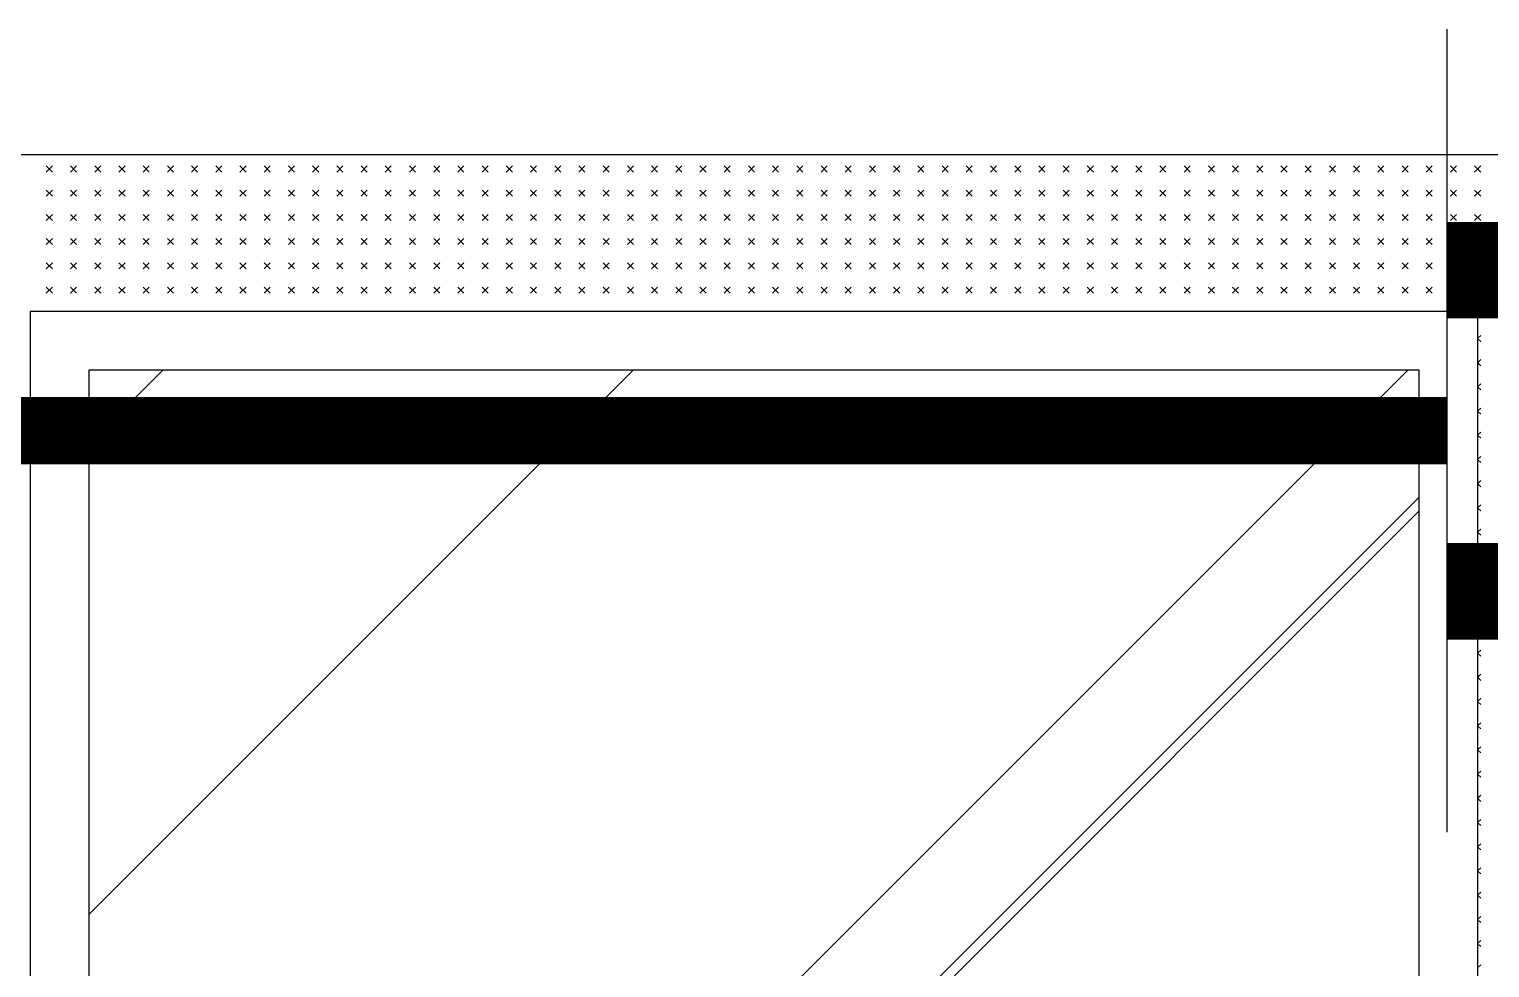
# Model space of a CAD drawing. Extents: x -6243262 to 3079315, y -2914302 to 172723.
# Drawn here: x -1780133 to -1779375, y -598340 to -597853 of the extents above; entities that cross this region are included whole.
import ezdxf

# ---------------------------------------------------------------- set-up
doc = ezdxf.new("R2010")
doc.units = 0
doc.header["$LTSCALE"] = 1000
for name, color, linetype in [('EQUIP-照明', 3, 'Continuous'), ('fur', 253, 'Continuous'), ('WIRE-照明', 1, 'Continuous')]:
    doc.layers.add(name, color=color, linetype=linetype)
doc.styles.get("Standard").update_dxf_attribs({"font": 'gbenor.shx', "bigfont": 'gbcbig.shx'})

# ---------------------------------------------------------------- blocks, each defined once
blk = doc.blocks.new('$plan$00002641')
at = {"layer": 'fur', "color": 0}
for p, q in [((1215.48, 394.96), (1212.34, 391.82)), ((1215.48, 391.82), (1212.34, 394.96)), ((1228.04, 394.96), (1224.9, 391.82)), ((1228.04, 391.82), (1224.9, 394.96)), ((1240.6, 394.96), (1237.46, 391.82)), ((1240.6, 391.82), (1237.46, 394.96)), ((1253.16, 394.96), (1250.02, 391.82)), ((1253.16, 391.82), (1250.02, 394.96)), ((1265.72, 394.96), (1262.58, 391.82)), ((1265.72, 391.82), (1262.58, 394.96)), ((1278.28, 394.96), (1275.14, 391.82)), ((1278.28, 391.82), (1275.14, 394.96)), ((1289.12, 393.54), (1287.7, 394.96)), ((1290.84, 394.96), (1289.43, 393.54)), ((1301.68, 393.54), (1300.26, 394.96)), ((1303.4, 394.96), (1301.99, 393.54)), ((1314.24, 393.54), (1312.82, 394.96)), ((1315.96, 394.96), (1314.55, 393.54)), ((1326.8, 393.54), (1325.38, 394.96)), ((1328.52, 394.96), (1327.11, 393.54)), ((1339.36, 393.54), (1337.94, 394.96)), ((1341.08, 394.96), (1339.67, 393.54)), ((1351.92, 393.54), (1350.5, 394.96)), ((1353.64, 394.96), (1352.23, 393.54)), ((1364.48, 393.54), (1363.06, 394.96)), ((1366.2, 394.96), (1364.79, 393.54)), ((1377.04, 393.54), (1375.62, 394.96)), ((1378.76, 394.96), (1377.35, 393.54)), ((1389.6, 393.54), (1388.18, 394.96)), ((1391.32, 394.96), (1389.91, 393.54)), ((1402.16, 393.54), (1400.74, 394.96)), ((1403.88, 394.96), (1402.47, 393.54)), ((1414.72, 393.54), (1413.3, 394.96)), ((1416.44, 394.96), (1415.03, 393.54)), ((1427.28, 393.54), (1425.86, 394.96)), ((1429, 394.96), (1427.59, 393.54)), ((1439.84, 393.54), (1438.42, 394.96)), ((1441.56, 394.96), (1440.15, 393.54)), ((1452.4, 393.54), (1450.98, 394.96)), ((1454.12, 394.96), (1452.71, 393.54)), ((1464.96, 393.54), (1463.54, 394.96)), ((1466.68, 394.96), (1465.27, 393.54)), ((1477.52, 393.54), (1476.1, 394.96)), ((1479.24, 394.96), (1477.83, 393.54)), ((1490.08, 393.54), (1488.66, 394.96)), ((1491.8, 394.96), (1490.39, 393.54)), ((1502.64, 393.54), (1501.22, 394.96)), ((1504.36, 394.96), (1502.95, 393.54)), ((1515.2, 393.54), (1513.78, 394.96)), ((1516.92, 394.96), (1515.51, 393.54)), ((1527.76, 393.54), (1526.34, 394.96)), ((1529.48, 394.96), (1528.07, 393.54)), ((1540.32, 393.54), (1538.9, 394.96)), ((1542.04, 394.96), (1540.63, 393.54)), ((1552.88, 393.54), (1551.46, 394.96)), ((1554.6, 394.96), (1553.19, 393.54)), ((1565.44, 393.54), (1564.02, 394.96)), ((1567.16, 394.96), (1565.75, 393.54)), ((1578, 393.54), (1576.58, 394.96)), ((1579.72, 394.96), (1578.31, 393.54)), ((1590.56, 393.54), (1589.14, 394.96)), ((1592.28, 394.96), (1590.87, 393.54)), ((1603.12, 393.54), (1601.7, 394.96)), ((1604.84, 394.96), (1603.43, 393.54)), ((1615.68, 393.54), (1614.26, 394.96)), ((1617.4, 394.96), (1615.99, 393.54)), ((1628.24, 393.54), (1626.82, 394.96)), ((1287.8, 391.92), (1287.7, 391.82)), ((1287.8, 393.54), (1287.8, -357.56)), ((2038.9, 393.54), (1287.8, 393.54)), ((1215.48, 382.4), (1212.34, 379.26)), ((1215.48, 379.26), (1212.34, 382.4)), ((1228.04, 382.4), (1224.9, 379.26)), ((1228.04, 379.26), (1224.9, 382.4)), ((1240.6, 382.4), (1237.46, 379.26)), ((1240.6, 379.26), (1237.46, 382.4)), ((1253.16, 382.4), (1250.02, 379.26)), ((1253.16, 379.26), (1250.02, 382.4)), ((1265.72, 382.4), (1262.58, 379.26)), ((1265.72, 379.26), (1262.58, 382.4)), ((1278.28, 382.4), (1275.14, 379.26)), ((1278.28, 379.26), (1275.14, 382.4)), ((1287.8, 382.3), (1287.7, 382.4)), ((1287.8, 379.36), (1287.7, 379.26)), ((1215.48, 369.84), (1212.34, 366.7)), ((1215.48, 366.7), (1212.34, 369.84)), ((1228.04, 369.84), (1224.9, 366.7)), ((1228.04, 366.7), (1224.9, 369.84)), ((1240.6, 369.84), (1237.46, 366.7)), ((1240.6, 366.7), (1237.46, 369.84)), ((1253.16, 369.84), (1250.02, 366.7)), ((1253.16, 366.7), (1250.02, 369.84)), ((1265.72, 369.84), (1262.58, 366.7)), ((1265.72, 366.7), (1262.58, 369.84)), ((1278.28, 369.84), (1275.14, 366.7)), ((1278.28, 366.7), (1275.14, 369.84)), ((1287.8, 369.74), (1287.7, 369.84)), ((1287.8, 366.8), (1287.7, 366.7)), ((1215.48, 357.28), (1212.34, 354.14)), ((1215.48, 354.14), (1212.34, 357.28)), ((1228.04, 357.28), (1224.9, 354.14)), ((1228.04, 354.14), (1224.9, 357.28)), ((1240.6, 357.28), (1237.46, 354.14)), ((1240.6, 354.14), (1237.46, 357.28)), ((1253.16, 357.28), (1250.02, 354.14)), ((1253.16, 354.14), (1250.02, 357.28)), ((1265.72, 357.28), (1262.58, 354.14)), ((1265.72, 354.14), (1262.58, 357.28)), ((1278.28, 357.28), (1275.14, 354.14)), ((1278.28, 354.14), (1275.14, 357.28)), ((1287.8, 357.18), (1287.7, 357.28)), ((1318.25, 363.09), (1318.25, -327.11)), ((2008.45, 363.09), (1318.25, 363.09)), ((2002.59, -327.11), (1318.25, 357.23)), ((2008.45, -261.2), (1384.17, 363.09)), ((2008.45, -254.02), (1391.34, 363.09)), ((1287.8, 354.24), (1287.7, 354.14)), ((1215.48, 344.72), (1212.34, 341.58)), ((1215.48, 341.58), (1212.34, 344.72)), ((1228.04, 344.72), (1224.9, 341.58)), ((1228.04, 341.58), (1224.9, 344.72)), ((1240.6, 344.72), (1237.46, 341.58)), ((1240.6, 341.58), (1237.46, 344.72)), ((1253.16, 344.72), (1250.02, 341.58)), ((1253.16, 341.58), (1250.02, 344.72)), ((1265.72, 344.72), (1262.58, 341.58)), ((1265.72, 341.58), (1262.58, 344.72)), ((1278.28, 344.72), (1275.14, 341.58)), ((1278.28, 341.58), (1275.14, 344.72)), ((1287.8, 344.62), (1287.7, 344.72)), ((1287.8, 341.68), (1287.7, 341.58)), ((1215.48, 332.16), (1212.34, 329.02)), ((1215.48, 329.02), (1212.34, 332.16)), ((1228.04, 332.16), (1224.9, 329.02)), ((1228.04, 329.02), (1224.9, 332.16)), ((1240.6, 332.16), (1237.46, 329.02)), ((1240.6, 329.02), (1237.46, 332.16)), ((1253.16, 332.16), (1250.02, 329.02)), ((1253.16, 329.02), (1250.02, 332.16)), ((1265.72, 332.16), (1262.58, 329.02)), ((1265.72, 329.02), (1262.58, 332.16)), ((1278.28, 332.16), (1275.14, 329.02)), ((1278.28, 329.02), (1275.14, 332.16)), ((1287.8, 332.06), (1287.7, 332.16)), ((1287.8, 329.12), (1287.7, 329.02)), ((1215.48, 319.6), (1212.34, 316.46)), ((1215.48, 316.46), (1212.34, 319.6)), ((1228.04, 319.6), (1224.9, 316.46)), ((1228.04, 316.46), (1224.9, 319.6)), ((1240.6, 319.6), (1237.46, 316.46)), ((1240.6, 316.46), (1237.46, 319.6)), ((1253.16, 319.6), (1250.02, 316.46)), ((1253.16, 316.46), (1250.02, 319.6)), ((1265.72, 319.6), (1262.58, 316.46)), ((1265.72, 316.46), (1262.58, 319.6)), ((1278.28, 319.6), (1275.14, 316.46)), ((1278.28, 316.46), (1275.14, 319.6)), ((1287.8, 319.5), (1287.7, 319.6)), ((1287.8, 316.56), (1287.7, 316.46)), ((1215.48, 307.04), (1212.34, 303.9)), ((1215.48, 303.9), (1212.34, 307.04)), ((1228.04, 307.04), (1224.9, 303.9)), ((1228.04, 303.9), (1224.9, 307.04)), ((1240.6, 307.04), (1237.46, 303.9)), ((1240.6, 303.9), (1237.46, 307.04)), ((1253.16, 307.04), (1250.02, 303.9)), ((1253.16, 303.9), (1250.02, 307.04)), ((1265.72, 307.04), (1262.58, 303.9)), ((1265.72, 303.9), (1262.58, 307.04)), ((1278.28, 307.04), (1275.14, 303.9)), ((1278.28, 303.9), (1275.14, 307.04)), ((1287.8, 306.94), (1287.7, 307.04)), ((1287.8, 304), (1287.7, 303.9)), ((1215.48, 294.48), (1212.34, 291.34)), ((1215.48, 291.34), (1212.34, 294.48)), ((1228.04, 294.48), (1224.9, 291.34)), ((1228.04, 291.34), (1224.9, 294.48)), ((1240.6, 294.48), (1237.46, 291.34)), ((1240.6, 291.34), (1237.46, 294.48)), ((1253.16, 294.48), (1250.02, 291.34)), ((1253.16, 291.34), (1250.02, 294.48)), ((1265.72, 294.48), (1262.58, 291.34)), ((1265.72, 291.34), (1262.58, 294.48)), ((1278.28, 294.48), (1275.14, 291.34)), ((1278.28, 291.34), (1275.14, 294.48)), ((1287.8, 294.38), (1287.7, 294.48)), ((1287.8, 291.44), (1287.7, 291.34)), ((1215.48, 281.92), (1212.34, 278.78)), ((1215.48, 278.78), (1212.34, 281.92)), ((1228.04, 281.92), (1224.9, 278.78)), ((1228.04, 278.78), (1224.9, 281.92)), ((1240.6, 281.92), (1237.46, 278.78)), ((1240.6, 278.78), (1237.46, 281.92)), ((1253.16, 281.92), (1250.02, 278.78)), ((1253.16, 278.78), (1250.02, 281.92)), ((1265.72, 281.92), (1262.58, 278.78)), ((1265.72, 278.78), (1262.58, 281.92)), ((1278.28, 281.92), (1275.14, 278.78)), ((1278.28, 278.78), (1275.14, 281.92)), ((1287.8, 281.82), (1287.7, 281.92)), ((1287.8, 278.88), (1287.7, 278.78)), ((1215.48, 269.36), (1212.34, 266.22)), ((1215.48, 266.22), (1212.34, 269.36)), ((1228.04, 269.36), (1224.9, 266.22)), ((1228.04, 266.22), (1224.9, 269.36)), ((1240.6, 269.36), (1237.46, 266.22)), ((1240.6, 266.22), (1237.46, 269.36)), ((1253.16, 269.36), (1250.02, 266.22)), ((1253.16, 266.22), (1250.02, 269.36)), ((1265.72, 269.36), (1262.58, 266.22)), ((1265.72, 266.22), (1262.58, 269.36)), ((1278.28, 269.36), (1275.14, 266.22)), ((1278.28, 266.22), (1275.14, 269.36)), ((1287.8, 269.26), (1287.7, 269.36)), ((1287.8, 266.32), (1287.7, 266.22)), ((1215.48, 256.8), (1212.34, 253.66)), ((1215.48, 253.66), (1212.34, 256.8)), ((1228.04, 256.8), (1224.9, 253.66)), ((1228.04, 253.66), (1224.9, 256.8)), ((1240.6, 256.8), (1237.46, 253.66)), ((1240.6, 253.66), (1237.46, 256.8)), ((1253.16, 256.8), (1250.02, 253.66)), ((1253.16, 253.66), (1250.02, 256.8)), ((1265.72, 256.8), (1262.58, 253.66)), ((1265.72, 253.66), (1262.58, 256.8)), ((1278.28, 256.8), (1275.14, 253.66)), ((1278.28, 253.66), (1275.14, 256.8)), ((1287.8, 256.7), (1287.7, 256.8)), ((1287.8, 253.76), (1287.7, 253.66)), ((1215.48, 244.24), (1212.34, 241.1)), ((1215.48, 241.1), (1212.34, 244.24)), ((1228.04, 244.24), (1224.9, 241.1)), ((1228.04, 241.1), (1224.9, 244.24)), ((1240.6, 244.24), (1237.46, 241.1)), ((1240.6, 241.1), (1237.46, 244.24)), ((1253.16, 244.24), (1250.02, 241.1)), ((1253.16, 241.1), (1250.02, 244.24)), ((1265.72, 244.24), (1262.58, 241.1)), ((1265.72, 241.1), (1262.58, 244.24)), ((1278.28, 244.24), (1275.14, 241.1)), ((1278.28, 241.1), (1275.14, 244.24)), ((1287.8, 244.14), (1287.7, 244.24)), ((1287.8, 241.2), (1287.7, 241.1)), ((1215.48, 231.68), (1212.34, 228.54)), ((1215.48, 228.54), (1212.34, 231.68)), ((1228.04, 231.68), (1224.9, 228.54)), ((1228.04, 228.54), (1224.9, 231.68)), ((1240.6, 231.68), (1237.46, 228.54)), ((1240.6, 228.54), (1237.46, 231.68)), ((1253.16, 231.68), (1250.02, 228.54)), ((1253.16, 228.54), (1250.02, 231.68)), ((1265.72, 231.68), (1262.58, 228.54)), ((1265.72, 228.54), (1262.58, 231.68)), ((1278.28, 231.68), (1275.14, 228.54)), ((1278.28, 228.54), (1275.14, 231.68)), ((1287.8, 231.58), (1287.7, 231.68)), ((1287.8, 228.64), (1287.7, 228.54)), ((1215.48, 219.12), (1212.34, 215.98)), ((1215.48, 215.98), (1212.34, 219.12)), ((1228.04, 219.12), (1224.9, 215.98)), ((1228.04, 215.98), (1224.9, 219.12)), ((1240.6, 219.12), (1237.46, 215.98)), ((1240.6, 215.98), (1237.46, 219.12)), ((1253.16, 219.12), (1250.02, 215.98)), ((1253.16, 215.98), (1250.02, 219.12)), ((1265.72, 219.12), (1262.58, 215.98)), ((1265.72, 215.98), (1262.58, 219.12)), ((1278.28, 219.12), (1275.14, 215.98)), ((1278.28, 215.98), (1275.14, 219.12)), ((1287.8, 219.02), (1287.7, 219.12)), ((1287.8, 216.08), (1287.7, 215.98)), ((1215.48, 206.56), (1212.34, 203.42)), ((1215.48, 203.42), (1212.34, 206.56)), ((1228.04, 206.56), (1224.9, 203.42)), ((1228.04, 203.42), (1224.9, 206.56)), ((1240.6, 206.56), (1237.46, 203.42)), ((1240.6, 203.42), (1237.46, 206.56)), ((1253.16, 206.56), (1250.02, 203.42)), ((1253.16, 203.42), (1250.02, 206.56)), ((1265.72, 206.56), (1262.58, 203.42)), ((1265.72, 203.42), (1262.58, 206.56)), ((1278.28, 206.56), (1275.14, 203.42)), ((1278.28, 203.42), (1275.14, 206.56)), ((1287.8, 206.46), (1287.7, 206.56)), ((1287.8, 203.52), (1287.7, 203.42)), ((1215.48, 194), (1212.34, 190.86)), ((1215.48, 190.86), (1212.34, 194)), ((1228.04, 194), (1224.9, 190.86)), ((1228.04, 190.86), (1224.9, 194)), ((1240.6, 194), (1237.46, 190.86)), ((1240.6, 190.86), (1237.46, 194)), ((1253.16, 194), (1250.02, 190.86)), ((1253.16, 190.86), (1250.02, 194)), ((1265.72, 194), (1262.58, 190.86)), ((1265.72, 190.86), (1262.58, 194)), ((1278.28, 194), (1275.14, 190.86)), ((1278.28, 190.86), (1275.14, 194)), ((1287.8, 193.9), (1287.7, 194)), ((1287.8, 190.96), (1287.7, 190.86)), ((1215.48, 181.44), (1212.34, 178.3)), ((1215.48, 178.3), (1212.34, 181.44)), ((1228.04, 181.44), (1224.9, 178.3)), ((1228.04, 178.3), (1224.9, 181.44)), ((1240.6, 181.44), (1237.46, 178.3)), ((1240.6, 178.3), (1237.46, 181.44)), ((1253.16, 181.44), (1250.02, 178.3)), ((1253.16, 178.3), (1250.02, 181.44)), ((1265.72, 181.44), (1262.58, 178.3)), ((1265.72, 178.3), (1262.58, 181.44)), ((1278.28, 181.44), (1275.14, 178.3)), ((1278.28, 178.3), (1275.14, 181.44)), ((1287.8, 181.34), (1287.7, 181.44)), ((1287.8, 178.4), (1287.7, 178.3)), ((1215.48, 168.88), (1212.34, 165.74)), ((1215.48, 165.74), (1212.34, 168.88)), ((1228.04, 168.88), (1224.9, 165.74)), ((1228.04, 165.74), (1224.9, 168.88)), ((1240.6, 168.88), (1237.46, 165.74)), ((1240.6, 165.74), (1237.46, 168.88)), ((1253.16, 168.88), (1250.02, 165.74)), ((1253.16, 165.74), (1250.02, 168.88)), ((1265.72, 168.88), (1262.58, 165.74)), ((1265.72, 165.74), (1262.58, 168.88)), ((1278.28, 168.88), (1275.14, 165.74)), ((1278.28, 165.74), (1275.14, 168.88)), ((1287.8, 168.78), (1287.7, 168.88)), ((1287.8, 165.84), (1287.7, 165.74)), ((1215.48, 156.32), (1212.34, 153.18)), ((1215.48, 153.18), (1212.34, 156.32)), ((1228.04, 156.32), (1224.9, 153.18)), ((1228.04, 153.18), (1224.9, 156.32)), ((1240.6, 156.32), (1237.46, 153.18)), ((1240.6, 153.18), (1237.46, 156.32)), ((1253.16, 156.32), (1250.02, 153.18)), ((1253.16, 153.18), (1250.02, 156.32)), ((1265.72, 156.32), (1262.58, 153.18)), ((1265.72, 153.18), (1262.58, 156.32)), ((1278.28, 156.32), (1275.14, 153.18)), ((1278.28, 153.18), (1275.14, 156.32)), ((1287.8, 156.22), (1287.7, 156.32)), ((1287.8, 153.28), (1287.7, 153.18)), ((1215.48, 143.76), (1212.34, 140.62)), ((1215.48, 140.62), (1212.34, 143.76)), ((1228.04, 143.76), (1224.9, 140.62)), ((1228.04, 140.62), (1224.9, 143.76)), ((1240.6, 143.76), (1237.46, 140.62)), ((1240.6, 140.62), (1237.46, 143.76)), ((1253.16, 143.76), (1250.02, 140.62)), ((1253.16, 140.62), (1250.02, 143.76)), ((1265.72, 143.76), (1262.58, 140.62)), ((1265.72, 140.62), (1262.58, 143.76)), ((1278.28, 143.76), (1275.14, 140.62)), ((1278.28, 140.62), (1275.14, 143.76)), ((1287.8, 143.66), (1287.7, 143.76)), ((1287.8, 140.72), (1287.7, 140.62)), ((1215.48, 131.2), (1212.34, 128.06)), ((1215.48, 128.06), (1212.34, 131.2)), ((1228.04, 131.2), (1224.9, 128.06)), ((1228.04, 128.06), (1224.9, 131.2)), ((1240.6, 131.2), (1237.46, 128.06)), ((1240.6, 128.06), (1237.46, 131.2)), ((1253.16, 131.2), (1250.02, 128.06)), ((1253.16, 128.06), (1250.02, 131.2)), ((1265.72, 131.2), (1262.58, 128.06)), ((1265.72, 128.06), (1262.58, 131.2)), ((1278.28, 131.2), (1275.14, 128.06)), ((1278.28, 128.06), (1275.14, 131.2)), ((1287.8, 131.1), (1287.7, 131.2)), ((1287.8, 128.16), (1287.7, 128.06)), ((1215.48, 118.64), (1212.34, 115.5)), ((1215.48, 115.5), (1212.34, 118.64)), ((1228.04, 118.64), (1224.9, 115.5)), ((1228.04, 115.5), (1224.9, 118.64)), ((1240.6, 118.64), (1237.46, 115.5)), ((1240.6, 115.5), (1237.46, 118.64)), ((1253.16, 118.64), (1250.02, 115.5)), ((1253.16, 115.5), (1250.02, 118.64)), ((1265.72, 118.64), (1262.58, 115.5)), ((1265.72, 115.5), (1262.58, 118.64)), ((1278.28, 118.64), (1275.14, 115.5)), ((1278.28, 115.5), (1275.14, 118.64)), ((1287.8, 118.54), (1287.7, 118.64)), ((1287.8, 115.6), (1287.7, 115.5)), ((1215.48, 106.08), (1212.34, 102.94)), ((1215.48, 102.94), (1212.34, 106.08)), ((1228.04, 106.08), (1224.9, 102.94)), ((1228.04, 102.94), (1224.9, 106.08)), ((1240.6, 106.08), (1237.46, 102.94)), ((1240.6, 102.94), (1237.46, 106.08)), ((1253.16, 106.08), (1250.02, 102.94)), ((1253.16, 102.94), (1250.02, 106.08)), ((1265.72, 106.08), (1262.58, 102.94)), ((1265.72, 102.94), (1262.58, 106.08)), ((1278.28, 106.08), (1275.14, 102.94)), ((1278.28, 102.94), (1275.14, 106.08)), ((1287.8, 105.98), (1287.7, 106.08)), ((1287.8, 103.04), (1287.7, 102.94)), ((1215.48, 93.52), (1212.34, 90.38)), ((1215.48, 90.38), (1212.34, 93.52)), ((1228.04, 93.52), (1224.9, 90.38)), ((1228.04, 90.38), (1224.9, 93.52)), ((1240.6, 93.52), (1237.46, 90.38)), ((1240.6, 90.38), (1237.46, 93.52)), ((1253.16, 93.52), (1250.02, 90.38)), ((1253.16, 90.38), (1250.02, 93.52)), ((1265.72, 93.52), (1262.58, 90.38)), ((1265.72, 90.38), (1262.58, 93.52)), ((1278.28, 93.52), (1275.14, 90.38)), ((1278.28, 90.38), (1275.14, 93.52)), ((1287.8, 93.42), (1287.7, 93.52)), ((1287.8, 90.48), (1287.7, 90.38)), ((1215.48, 80.96), (1212.34, 77.82)), ((1215.48, 77.82), (1212.34, 80.96)), ((1228.04, 80.96), (1224.9, 77.82)), ((1228.04, 77.82), (1224.9, 80.96)), ((1240.6, 80.96), (1237.46, 77.82)), ((1240.6, 77.82), (1237.46, 80.96)), ((1253.16, 80.96), (1250.02, 77.82)), ((1253.16, 77.82), (1250.02, 80.96)), ((1265.72, 80.96), (1262.58, 77.82)), ((1265.72, 77.82), (1262.58, 80.96)), ((1278.28, 80.96), (1275.14, 77.82)), ((1278.28, 77.82), (1275.14, 80.96)), ((1287.8, 80.86), (1287.7, 80.96)), ((1287.8, 77.92), (1287.7, 77.82)), ((1215.48, 68.4), (1212.34, 65.26)), ((1215.48, 65.26), (1212.34, 68.4)), ((1228.04, 68.4), (1224.9, 65.26)), ((1228.04, 65.26), (1224.9, 68.4)), ((1240.6, 68.4), (1237.46, 65.26)), ((1240.6, 65.26), (1237.46, 68.4)), ((1253.16, 68.4), (1250.02, 65.26)), ((1253.16, 65.26), (1250.02, 68.4)), ((1265.72, 68.4), (1262.58, 65.26)), ((1265.72, 65.26), (1262.58, 68.4)), ((1278.28, 68.4), (1275.14, 65.26)), ((1278.28, 65.26), (1275.14, 68.4)), ((1287.8, 68.3), (1287.7, 68.4)), ((1287.8, 65.36), (1287.7, 65.26)), ((1215.48, 55.84), (1212.34, 52.7)), ((1215.48, 52.7), (1212.34, 55.84)), ((1228.04, 55.84), (1224.9, 52.7)), ((1228.04, 52.7), (1224.9, 55.84)), ((1240.6, 55.84), (1237.46, 52.7)), ((1240.6, 52.7), (1237.46, 55.84)), ((1253.16, 55.84), (1250.02, 52.7)), ((1253.16, 52.7), (1250.02, 55.84)), ((1265.72, 55.84), (1262.58, 52.7)), ((1265.72, 52.7), (1262.58, 55.84)), ((1278.28, 55.84), (1275.14, 52.7)), ((1278.28, 52.7), (1275.14, 55.84)), ((1287.8, 55.74), (1287.7, 55.84)), ((1287.8, 52.8), (1287.7, 52.7)), ((1215.48, 43.28), (1212.34, 40.14)), ((1215.48, 40.14), (1212.34, 43.28)), ((1228.04, 43.28), (1224.9, 40.14)), ((1228.04, 40.14), (1224.9, 43.28)), ((1240.6, 43.28), (1237.46, 40.14)), ((1240.6, 40.14), (1237.46, 43.28)), ((1253.16, 43.28), (1250.02, 40.14)), ((1253.16, 40.14), (1250.02, 43.28)), ((1265.72, 43.28), (1262.58, 40.14)), ((1265.72, 40.14), (1262.58, 43.28)), ((1278.28, 43.28), (1275.14, 40.14)), ((1278.28, 40.14), (1275.14, 43.28)), ((1287.8, 43.18), (1287.7, 43.28)), ((1287.8, 40.24), (1287.7, 40.14)), ((1215.48, 30.72), (1212.34, 27.58)), ((1215.48, 27.58), (1212.34, 30.72)), ((1228.04, 30.72), (1224.9, 27.58)), ((1228.04, 27.58), (1224.9, 30.72)), ((1240.6, 30.72), (1237.46, 27.58)), ((1240.6, 27.58), (1237.46, 30.72)), ((1253.16, 30.72), (1250.02, 27.58)), ((1253.16, 27.58), (1250.02, 30.72)), ((1265.72, 30.72), (1262.58, 27.58)), ((1265.72, 27.58), (1262.58, 30.72)), ((1278.28, 30.72), (1275.14, 27.58)), ((1278.28, 27.58), (1275.14, 30.72)), ((1287.8, 30.62), (1287.7, 30.72)), ((1287.8, 27.68), (1287.7, 27.58)), ((1215.48, 18.16), (1212.34, 15.02)), ((1215.48, 15.02), (1212.34, 18.16)), ((1228.04, 18.16), (1224.9, 15.02)), ((1228.04, 15.02), (1224.9, 18.16)), ((1240.6, 18.16), (1237.46, 15.02)), ((1240.6, 15.02), (1237.46, 18.16)), ((1253.16, 18.16), (1250.02, 15.02)), ((1253.16, 15.02), (1250.02, 18.16)), ((1265.72, 18.16), (1262.58, 15.02)), ((1265.72, 15.02), (1262.58, 18.16)), ((1278.28, 18.16), (1275.14, 15.02)), ((1278.28, 15.02), (1275.14, 18.16)), ((1287.8, 18.06), (1287.7, 18.16)), ((1287.8, 15.12), (1287.7, 15.02)), ((1215.48, 5.6), (1212.34, 2.46)), ((1215.48, 2.46), (1212.34, 5.6)), ((1228.04, 5.6), (1224.9, 2.46)), ((1228.04, 2.46), (1224.9, 5.6)), ((1240.6, 5.6), (1237.46, 2.46)), ((1240.6, 2.46), (1237.46, 5.6)), ((1253.16, 5.6), (1250.02, 2.46)), ((1253.16, 2.46), (1250.02, 5.6)), ((1265.72, 5.6), (1262.58, 2.46)), ((1265.72, 2.46), (1262.58, 5.6)), ((1278.28, 5.6), (1275.14, 2.46)), ((1278.28, 2.46), (1275.14, 5.6)), ((1287.8, 5.5), (1287.7, 5.6)), ((1287.8, 2.56), (1287.7, 2.46)), ((1215.48, -6.96), (1212.34, -10.1)), ((1215.48, -10.1), (1212.34, -6.96)), ((1228.04, -6.96), (1224.9, -10.1)), ((1228.04, -10.1), (1224.9, -6.96)), ((1240.6, -6.96), (1237.46, -10.1)), ((1240.6, -10.1), (1237.46, -6.96)), ((1253.16, -6.96), (1250.02, -10.1)), ((1253.16, -10.1), (1250.02, -6.96)), ((1265.72, -6.96), (1262.58, -10.1)), ((1265.72, -10.1), (1262.58, -6.96)), ((1278.28, -6.96), (1275.14, -10.1)), ((1278.28, -10.1), (1275.14, -6.96)), ((1287.8, -7.06), (1287.7, -6.96)), ((1287.8, -10), (1287.7, -10.1)), ((1215.48, -19.52), (1212.34, -22.66)), ((1215.48, -22.66), (1212.34, -19.52)), ((1228.04, -19.52), (1224.9, -22.66)), ((1228.04, -22.66), (1224.9, -19.52)), ((1240.6, -19.52), (1237.46, -22.66)), ((1240.6, -22.66), (1237.46, -19.52)), ((1253.16, -19.52), (1250.02, -22.66)), ((1253.16, -22.66), (1250.02, -19.52)), ((1265.72, -19.52), (1262.58, -22.66)), ((1265.72, -22.66), (1262.58, -19.52)), ((1278.28, -19.52), (1275.14, -22.66)), ((1278.28, -22.66), (1275.14, -19.52)), ((1287.8, -19.62), (1287.7, -19.52)), ((1287.8, -22.56), (1287.7, -22.66)), ((1215.48, -32.08), (1212.34, -35.22)), ((1215.48, -35.22), (1212.34, -32.08)), ((1228.04, -32.08), (1224.9, -35.22)), ((1228.04, -35.22), (1224.9, -32.08)), ((1240.6, -32.08), (1237.46, -35.22)), ((1240.6, -35.22), (1237.46, -32.08)), ((1253.16, -32.08), (1250.02, -35.22)), ((1253.16, -35.22), (1250.02, -32.08)), ((1265.72, -32.08), (1262.58, -35.22)), ((1265.72, -35.22), (1262.58, -32.08)), ((1278.28, -32.08), (1275.14, -35.22)), ((1278.28, -35.22), (1275.14, -32.08)), ((1287.8, -32.18), (1287.7, -32.08)), ((1287.8, -35.12), (1287.7, -35.22)), ((1215.48, -44.64), (1212.34, -47.78)), ((1215.48, -47.78), (1212.34, -44.64)), ((1228.04, -44.64), (1224.9, -47.78)), ((1228.04, -47.78), (1224.9, -44.64)), ((1240.6, -44.64), (1237.46, -47.78)), ((1240.6, -47.78), (1237.46, -44.64)), ((1253.16, -44.64), (1250.02, -47.78)), ((1253.16, -47.78), (1250.02, -44.64)), ((1265.72, -44.64), (1262.58, -47.78)), ((1265.72, -47.78), (1262.58, -44.64)), ((1278.28, -44.64), (1275.14, -47.78)), ((1278.28, -47.78), (1275.14, -44.64)), ((1287.8, -44.74), (1287.7, -44.64)), ((1600.67, -327.11), (1318.25, -44.69)), ((1287.8, -47.68), (1287.7, -47.78)), ((1215.48, -57.2), (1212.34, -60.34)), ((1215.48, -60.34), (1212.34, -57.2)), ((1228.04, -57.2), (1224.9, -60.34)), ((1228.04, -60.34), (1224.9, -57.2)), ((1240.6, -57.2), (1237.46, -60.34)), ((1240.6, -60.34), (1237.46, -57.2)), ((1253.16, -57.2), (1250.02, -60.34)), ((1253.16, -60.34), (1250.02, -57.2)), ((1265.72, -57.2), (1262.58, -60.34)), ((1265.72, -60.34), (1262.58, -57.2)), ((1278.28, -57.2), (1275.14, -60.34)), ((1278.28, -60.34), (1275.14, -57.2)), ((1287.8, -57.3), (1287.7, -57.2)), ((1287.8, -60.24), (1287.7, -60.34)), ((1215.48, -69.76), (1212.34, -72.9)), ((1215.48, -72.9), (1212.34, -69.76)), ((1228.04, -69.76), (1224.9, -72.9)), ((1228.04, -72.9), (1224.9, -69.76)), ((1240.6, -69.76), (1237.46, -72.9)), ((1240.6, -72.9), (1237.46, -69.76)), ((1253.16, -69.76), (1250.02, -72.9)), ((1253.16, -72.9), (1250.02, -69.76)), ((1265.72, -69.76), (1262.58, -72.9)), ((1265.72, -72.9), (1262.58, -69.76)), ((1278.28, -69.76), (1275.14, -72.9)), ((1278.28, -72.9), (1275.14, -69.76)), ((1287.8, -69.86), (1287.7, -69.76)), ((1287.8, -72.8), (1287.7, -72.9)), ((1215.48, -82.32), (1212.34, -85.46)), ((1215.48, -85.46), (1212.34, -82.32)), ((1228.04, -82.32), (1224.9, -85.46)), ((1228.04, -85.46), (1224.9, -82.32)), ((1240.6, -82.32), (1237.46, -85.46)), ((1240.6, -85.46), (1237.46, -82.32)), ((1253.16, -82.32), (1250.02, -85.46)), ((1253.16, -85.46), (1250.02, -82.32)), ((1265.72, -82.32), (1262.58, -85.46)), ((1265.72, -85.46), (1262.58, -82.32)), ((1278.28, -82.32), (1275.14, -85.46)), ((1278.28, -85.46), (1275.14, -82.32)), ((1287.8, -82.42), (1287.7, -82.32)), ((1287.8, -85.36), (1287.7, -85.46)), ((1215.48, -94.88), (1212.34, -98.02)), ((1215.48, -98.02), (1212.34, -94.88)), ((1228.04, -94.88), (1224.9, -98.02)), ((1228.04, -98.02), (1224.9, -94.88)), ((1240.6, -94.88), (1237.46, -98.02)), ((1240.6, -98.02), (1237.46, -94.88)), ((1253.16, -94.88), (1250.02, -98.02)), ((1253.16, -98.02), (1250.02, -94.88)), ((1265.72, -94.88), (1262.58, -98.02)), ((1265.72, -98.02), (1262.58, -94.88)), ((1278.28, -94.88), (1275.14, -98.02)), ((1278.28, -98.02), (1275.14, -94.88)), ((1287.8, -94.98), (1287.7, -94.88)), ((1287.8, -97.92), (1287.7, -98.02)), ((1215.48, -107.44), (1212.34, -110.58)), ((1215.48, -110.58), (1212.34, -107.44)), ((1228.04, -107.44), (1224.9, -110.58)), ((1228.04, -110.58), (1224.9, -107.44)), ((1240.6, -107.44), (1237.46, -110.58)), ((1240.6, -110.58), (1237.46, -107.44)), ((1253.16, -107.44), (1250.02, -110.58)), ((1253.16, -110.58), (1250.02, -107.44)), ((1265.72, -107.44), (1262.58, -110.58)), ((1265.72, -110.58), (1262.58, -107.44)), ((1278.28, -107.44), (1275.14, -110.58)), ((1278.28, -110.58), (1275.14, -107.44)), ((1287.8, -107.54), (1287.7, -107.44)), ((1287.8, -110.48), (1287.7, -110.58)), ((1215.48, -120), (1212.34, -123.14)), ((1215.48, -123.14), (1212.34, -120)), ((1228.04, -120), (1224.9, -123.14)), ((1228.04, -123.14), (1224.9, -120)), ((1240.6, -120), (1237.46, -123.14)), ((1240.6, -123.14), (1237.46, -120)), ((1253.16, -120), (1250.02, -123.14)), ((1253.16, -123.14), (1250.02, -120)), ((1265.72, -120), (1262.58, -123.14)), ((1265.72, -123.14), (1262.58, -120)), ((1278.28, -120), (1275.14, -123.14)), ((1278.28, -123.14), (1275.14, -120)), ((1287.8, -120.1), (1287.7, -120)), ((1287.8, -123.04), (1287.7, -123.14)), ((1215.48, -132.56), (1212.34, -135.7)), ((1215.48, -135.7), (1212.34, -132.56)), ((1228.04, -132.56), (1224.9, -135.7)), ((1228.04, -135.7), (1224.9, -132.56)), ((1240.6, -132.56), (1237.46, -135.7)), ((1240.6, -135.7), (1237.46, -132.56)), ((1253.16, -132.56), (1250.02, -135.7)), ((1253.16, -135.7), (1250.02, -132.56)), ((1265.72, -132.56), (1262.58, -135.7)), ((1265.72, -135.7), (1262.58, -132.56)), ((1278.28, -132.56), (1275.14, -135.7)), ((1278.28, -135.7), (1275.14, -132.56)), ((1287.8, -132.66), (1287.7, -132.56)), ((1287.8, -135.6), (1287.7, -135.7)), ((1215.48, -145.12), (1212.34, -148.26)), ((1215.48, -148.26), (1212.34, -145.12)), ((1228.04, -145.12), (1224.9, -148.26)), ((1228.04, -148.26), (1224.9, -145.12)), ((1240.6, -145.12), (1237.46, -148.26)), ((1240.6, -148.26), (1237.46, -145.12)), ((1253.16, -145.12), (1250.02, -148.26)), ((1253.16, -148.26), (1250.02, -145.12)), ((1265.72, -145.12), (1262.58, -148.26)), ((1265.72, -148.26), (1262.58, -145.12)), ((1278.28, -148.26), (1275.14, -145.12)), ((1278.28, -145.12), (1275.14, -148.26)), ((1287.8, -145.22), (1287.7, -145.12)), ((1287.8, -148.16), (1287.7, -148.26)), ((1215.48, -157.68), (1212.34, -160.82)), ((1215.48, -160.82), (1212.34, -157.68)), ((1228.04, -157.68), (1224.9, -160.82)), ((1228.04, -160.82), (1224.9, -157.68)), ((1240.6, -157.68), (1237.46, -160.82)), ((1240.6, -160.82), (1237.46, -157.68)), ((1253.16, -157.68), (1250.02, -160.82)), ((1253.16, -160.82), (1250.02, -157.68)), ((1265.72, -160.82), (1262.58, -157.68)), ((1265.72, -157.68), (1262.58, -160.82)), ((1278.28, -160.82), (1275.14, -157.68)), ((1278.28, -157.68), (1275.14, -160.82)), ((1287.8, -157.78), (1287.7, -157.68)), ((1287.8, -160.72), (1287.7, -160.82)), ((1215.48, -170.24), (1212.34, -173.38)), ((1215.48, -173.38), (1212.34, -170.24)), ((1228.04, -170.24), (1224.9, -173.38)), ((1228.04, -173.38), (1224.9, -170.24)), ((1240.6, -170.24), (1237.46, -173.38)), ((1240.6, -173.38), (1237.46, -170.24)), ((1253.16, -173.38), (1250.02, -170.24)), ((1253.16, -170.24), (1250.02, -173.38)), ((1265.72, -173.38), (1262.58, -170.24)), ((1265.72, -170.24), (1262.58, -173.38)), ((1278.28, -173.38), (1275.14, -170.24)), ((1278.28, -170.24), (1275.14, -173.38)), ((1287.8, -170.34), (1287.7, -170.24)), ((1287.8, -173.28), (1287.7, -173.38)), ((1215.48, -182.8), (1212.34, -185.94)), ((1215.48, -185.94), (1212.34, -182.8)), ((1228.04, -182.8), (1224.9, -185.94)), ((1228.04, -185.94), (1224.9, -182.8)), ((1240.6, -185.94), (1237.46, -182.8)), ((1240.6, -182.8), (1237.46, -185.94)), ((1253.16, -185.94), (1250.02, -182.8)), ((1253.16, -182.8), (1250.02, -185.94)), ((1265.72, -185.94), (1262.58, -182.8)), ((1265.72, -182.8), (1262.58, -185.94)), ((1278.28, -185.94), (1275.14, -182.8)), ((1278.28, -182.8), (1275.14, -185.94)), ((1287.8, -182.9), (1287.7, -182.8)), ((1287.8, -185.84), (1287.7, -185.94)), ((1215.48, -195.36), (1212.34, -198.5)), ((1215.48, -198.5), (1212.34, -195.36)), ((1228.04, -195.36), (1224.9, -198.5)), ((1228.04, -198.5), (1224.9, -195.36)), ((1240.6, -198.5), (1237.46, -195.36)), ((1240.6, -195.36), (1237.46, -198.5)), ((1253.16, -198.5), (1250.02, -195.36)), ((1253.16, -195.36), (1250.02, -198.5)), ((1265.72, -198.5), (1262.58, -195.36)), ((1265.72, -195.36), (1262.58, -198.5)), ((1278.28, -198.5), (1275.14, -195.36)), ((1278.28, -195.36), (1275.14, -198.5)), ((1287.8, -195.46), (1287.7, -195.36)), ((1287.8, -198.4), (1287.7, -198.5)), ((1215.48, -207.92), (1212.34, -211.06)), ((1215.48, -211.06), (1212.34, -207.92)), ((1228.04, -211.06), (1224.9, -207.92)), ((1228.04, -207.92), (1224.9, -211.06)), ((1240.6, -211.06), (1237.46, -207.92)), ((1240.6, -207.92), (1237.46, -211.06)), ((1253.16, -211.06), (1250.02, -207.92)), ((1253.16, -207.92), (1250.02, -211.06)), ((1265.72, -211.06), (1262.58, -207.92)), ((1265.72, -207.92), (1262.58, -211.06)), ((1278.28, -211.06), (1275.14, -207.92)), ((1278.28, -207.92), (1275.14, -211.06)), ((1287.8, -208.02), (1287.7, -207.92)), ((1287.8, -210.96), (1287.7, -211.06)), ((1215.48, -223.62), (1212.34, -220.48)), ((1215.48, -220.48), (1212.34, -223.62)), ((1228.04, -223.62), (1224.9, -220.48)), ((1228.04, -220.48), (1224.9, -223.62)), ((1240.6, -223.62), (1237.46, -220.48)), ((1240.6, -220.48), (1237.46, -223.62)), ((1253.16, -223.62), (1250.02, -220.48)), ((1253.16, -220.48), (1250.02, -223.62)), ((1265.72, -223.62), (1262.58, -220.48)), ((1265.72, -220.48), (1262.58, -223.62)), ((1278.28, -223.62), (1275.14, -220.48)), ((1278.28, -220.48), (1275.14, -223.62)), ((1287.8, -220.58), (1287.7, -220.48)), ((1287.8, -223.52), (1287.7, -223.62)), ((1215.48, -236.18), (1212.34, -233.04)), ((1215.48, -233.04), (1212.34, -236.18)), ((1228.04, -236.18), (1224.9, -233.04)), ((1228.04, -233.04), (1224.9, -236.18)), ((1240.6, -236.18), (1237.46, -233.04)), ((1240.6, -233.04), (1237.46, -236.18)), ((1253.16, -236.18), (1250.02, -233.04)), ((1253.16, -233.04), (1250.02, -236.18)), ((1265.72, -236.18), (1262.58, -233.04)), ((1265.72, -233.04), (1262.58, -236.18)), ((1278.28, -236.18), (1275.14, -233.04)), ((1278.28, -233.04), (1275.14, -236.18)), ((1287.8, -233.14), (1287.7, -233.04)), ((1287.8, -236.08), (1287.7, -236.18)), ((1215.48, -248.74), (1212.34, -245.6)), ((1215.48, -245.6), (1212.34, -248.74)), ((1228.04, -248.74), (1224.9, -245.6)), ((1228.04, -245.6), (1224.9, -248.74)), ((1240.6, -248.74), (1237.46, -245.6)), ((1240.6, -245.6), (1237.46, -248.74)), ((1253.16, -248.74), (1250.02, -245.6)), ((1253.16, -245.6), (1250.02, -248.74)), ((1265.72, -248.74), (1262.58, -245.6)), ((1265.72, -245.6), (1262.58, -248.74)), ((1278.28, -248.74), (1275.14, -245.6)), ((1278.28, -245.6), (1275.14, -248.74)), ((1287.8, -245.7), (1287.7, -245.6)), ((1287.8, -248.64), (1287.7, -248.74)), ((1215.48, -261.3), (1212.34, -258.16)), ((1215.48, -258.16), (1212.34, -261.3)), ((1228.04, -261.3), (1224.9, -258.16)), ((1228.04, -258.16), (1224.9, -261.3)), ((1240.6, -261.3), (1237.46, -258.16)), ((1240.6, -258.16), (1237.46, -261.3)), ((1253.16, -261.3), (1250.02, -258.16)), ((1253.16, -258.16), (1250.02, -261.3)), ((1265.72, -261.3), (1262.58, -258.16)), ((1265.72, -258.16), (1262.58, -261.3)), ((1278.28, -261.3), (1275.14, -258.16)), ((1278.28, -258.16), (1275.14, -261.3)), ((1287.8, -258.26), (1287.7, -258.16)), ((1287.8, -261.2), (1287.7, -261.3)), ((1215.48, -273.86), (1212.34, -270.72)), ((1215.48, -270.72), (1212.34, -273.86)), ((1228.04, -273.86), (1224.9, -270.72)), ((1228.04, -270.72), (1224.9, -273.86)), ((1240.6, -273.86), (1237.46, -270.72)), ((1240.6, -270.72), (1237.46, -273.86)), ((1253.16, -273.86), (1250.02, -270.72)), ((1253.16, -270.72), (1250.02, -273.86)), ((1265.72, -273.86), (1262.58, -270.72)), ((1265.72, -270.72), (1262.58, -273.86)), ((1278.28, -273.86), (1275.14, -270.72)), ((1278.28, -270.72), (1275.14, -273.86)), ((1287.8, -270.82), (1287.7, -270.72)), ((1287.8, -273.76), (1287.7, -273.86)), ((1215.48, -286.42), (1212.34, -283.28)), ((1215.48, -283.28), (1212.34, -286.42)), ((1228.04, -286.42), (1224.9, -283.28)), ((1228.04, -283.28), (1224.9, -286.42)), ((1240.6, -286.42), (1237.46, -283.28)), ((1240.6, -283.28), (1237.46, -286.42)), ((1253.16, -286.42), (1250.02, -283.28)), ((1253.16, -283.28), (1250.02, -286.42)), ((1265.72, -286.42), (1262.58, -283.28)), ((1265.72, -283.28), (1262.58, -286.42)), ((1278.28, -286.42), (1275.14, -283.28)), ((1278.28, -283.28), (1275.14, -286.42)), ((1287.8, -283.38), (1287.7, -283.28)), ((1287.8, -286.32), (1287.7, -286.42)), ((1356.65, -327.11), (1318.25, -288.71)), ((1215.48, -298.98), (1212.34, -295.84)), ((1215.48, -295.84), (1212.34, -298.98)), ((1228.04, -298.98), (1224.9, -295.84)), ((1228.04, -295.84), (1224.9, -298.98)), ((1240.6, -298.98), (1237.46, -295.84)), ((1240.6, -295.84), (1237.46, -298.98)), ((1253.16, -298.98), (1250.02, -295.84)), ((1253.16, -295.84), (1250.02, -298.98)), ((1265.72, -298.98), (1262.58, -295.84)), ((1265.72, -295.84), (1262.58, -298.98)), ((1278.28, -298.98), (1275.14, -295.84)), ((1278.28, -295.84), (1275.14, -298.98)), ((1287.8, -295.94), (1287.7, -295.84)), ((1287.8, -298.88), (1287.7, -298.98)), ((1215.48, -311.54), (1212.34, -308.4)), ((1215.48, -308.4), (1212.34, -311.54)), ((1228.04, -311.54), (1224.9, -308.4)), ((1228.04, -308.4), (1224.9, -311.54)), ((1240.6, -311.54), (1237.46, -308.4)), ((1240.6, -308.4), (1237.46, -311.54)), ((1253.16, -311.54), (1250.02, -308.4)), ((1253.16, -308.4), (1250.02, -311.54)), ((1265.72, -311.54), (1262.58, -308.4)), ((1265.72, -308.4), (1262.58, -311.54)), ((1278.28, -311.54), (1275.14, -308.4)), ((1278.28, -308.4), (1275.14, -311.54)), ((1287.8, -308.5), (1287.7, -308.4)), ((1287.8, -311.44), (1287.7, -311.54)), ((1215.48, -324.1), (1212.34, -320.96)), ((1215.48, -320.96), (1212.34, -324.1)), ((1228.04, -324.1), (1224.9, -320.96)), ((1228.04, -320.96), (1224.9, -324.1)), ((1240.6, -324.1), (1237.46, -320.96)), ((1240.6, -320.96), (1237.46, -324.1)), ((1253.16, -324.1), (1250.02, -320.96)), ((1253.16, -320.96), (1250.02, -324.1)), ((1265.72, -324.1), (1262.58, -320.96)), ((1265.72, -320.96), (1262.58, -324.1)), ((1278.28, -324.1), (1275.14, -320.96)), ((1278.28, -320.96), (1275.14, -324.1)), ((1287.8, -321.06), (1287.7, -320.96)), ((1287.8, -324), (1287.7, -324.1)), ((1318.25, -327.11), (2008.45, -327.11)), ((1215.48, -336.66), (1212.34, -333.52)), ((1215.48, -333.52), (1212.34, -336.66)), ((1228.04, -336.66), (1224.9, -333.52)), ((1228.04, -333.52), (1224.9, -336.66)), ((1240.6, -336.66), (1237.46, -333.52)), ((1240.6, -333.52), (1237.46, -336.66)), ((1253.16, -336.66), (1250.02, -333.52)), ((1253.16, -333.52), (1250.02, -336.66)), ((1265.72, -336.66), (1262.58, -333.52)), ((1265.72, -333.52), (1262.58, -336.66)), ((1278.28, -336.66), (1275.14, -333.52)), ((1278.28, -333.52), (1275.14, -336.66)), ((1287.8, -333.62), (1287.7, -333.52)), ((1287.8, -336.56), (1287.7, -336.66)), ((1215.48, -349.22), (1212.34, -346.08)), ((1215.48, -346.08), (1212.34, -349.22)), ((1228.04, -349.22), (1224.9, -346.08)), ((1228.04, -346.08), (1224.9, -349.22)), ((1240.6, -349.22), (1237.46, -346.08)), ((1240.6, -346.08), (1237.46, -349.22)), ((1253.16, -349.22), (1250.02, -346.08)), ((1253.16, -346.08), (1250.02, -349.22)), ((1265.72, -349.22), (1262.58, -346.08)), ((1265.72, -346.08), (1262.58, -349.22)), ((1278.28, -349.22), (1275.14, -346.08)), ((1278.28, -346.08), (1275.14, -349.22)), ((1287.8, -346.18), (1287.7, -346.08)), ((1287.8, -349.12), (1287.7, -349.22)), ((1287.8, -357.56), (2038.9, -357.56))]:
    blk.add_line(p, q, dxfattribs=at)
blk.add_lwpolyline([(2120.1, 474.74), (1206.6, 474.74), (1206.6, -438.76), (2120.1, -438.76)], close=True, dxfattribs=at)
blk = doc.blocks.new('33')
at = {"color": 8, "rotation": 270}
blk.add_blockref('$plan$00002641', (1454117.72, -771877.08), dxfattribs=at)
blk = doc.blocks.new('$equip$00001160')
for p, q in [((-1.2, 0.4167), (-1.2, -0.4167)), ((-1.2, 0.1667), (1.2, 0.1667)), ((-1.2, -0.1667), (1.2, -0.1667))]:
    blk.add_line(p, q)
at = {"const_width": 0.1}
for points in [[(-1.2, 0.1667), (1.2, 0.1667)], [(-1.2, -0.1667), (1.2, -0.1667)]]:
    blk.add_lwpolyline(points, dxfattribs=at)
at = {"layer": 'EQUIP-照明'}
blk.add_point((-1.2, 0), dxfattribs=at)
at = {"layer": 'EQUIP-照明', "flags": 9}
blk.add_attdef('A', (0, 0), '', height=0.00002, dxfattribs=at)

msp = doc.modelspace()

# ---------------------------------------------------------------- linework, layer by layer
at = {"layer": 'WIRE-照明', "linetype": 'Continuous', "const_width": 35}
msp.add_lwpolyline([(-1780797.69, -598061.45), (-1779397.69, -598061.45)], dxfattribs=at)

# ---------------------------------------------------------------- block references
msp.add_blockref('33', (-3233892.81, 175165.33))
at = {"layer": 'EQUIP-照明', "xscale": 500, "yscale": 500, "zscale": 500}
msp.add_blockref('$equip$00001160', (-1778797.69, -598061.45), dxfattribs=at)

doc.saveas('drawing.dxf')
